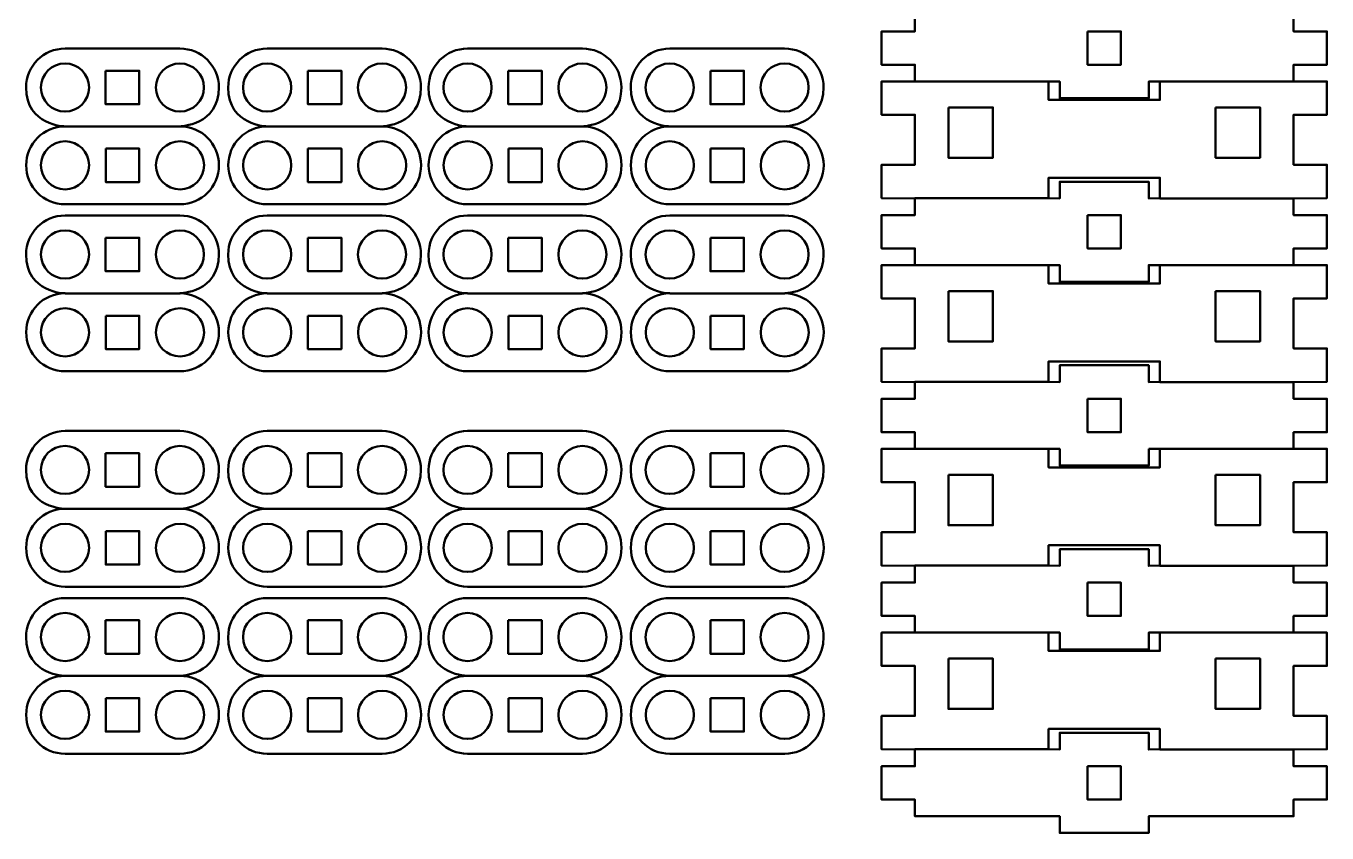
# Model space of a CAD drawing. Header units: inches. Extents: x -370 to 849, y -422 to 797.
# Drawn here: x -66 to 50.8, y -405.8 to -333.3 of the extents above; entities that cross this region are included whole.
import ezdxf

# ---------------------------------------------------------------- set-up
doc = ezdxf.new("R2010")
doc.units = ezdxf.units.IN
doc.header["$MEASUREMENT"] = 0
doc.layers.add('Layer 1', color=7, linetype='Continuous')

msp = doc.modelspace()

# ---------------------------------------------------------------- linework, layer by layer
at = {"layer": 'Layer 1', "color": 7, "lineweight": 50, "true_color": 0xffffff}
for points in [[(47.8, -332.3), (47.8, -333.8), (50.8, -333.8), (50.8, -336.8), (47.8, -336.8), (47.8, -338.29), (50.8, -338.29), (50.8, -341.29), (47.8, -341.29), (47.8, -345.78), (50.8, -345.78), (50.8, -348.78), (47.8, -348.8), (47.8, -350.3), (50.8, -350.3), (50.8, -353.3), (47.8, -353.3), (47.8, -354.79), (50.8, -354.79), (50.8, -357.79), (47.8, -357.79), (47.8, -362.28), (50.8, -362.28), (50.8, -365.28), (47.8, -365.31), (47.8, -366.8), (50.8, -366.8), (50.8, -369.81), (47.8, -369.81), (47.8, -371.3), (50.8, -371.3), (50.8, -374.3), (47.8, -374.3), (47.8, -378.8), (50.8, -378.8), (50.8, -381.8), (47.8, -381.82), (47.8, -383.32), (50.8, -383.32), (50.8, -386.32), (47.8, -386.32), (47.8, -387.81), (50.8, -387.81), (50.8, -390.81), (47.8, -390.81), (47.8, -395.3), (50.8, -395.3), (50.8, -398.3), (47.8, -398.32), (47.8, -399.82), (50.8, -399.82), (50.8, -402.82), (47.8, -402.82), (47.8, -404.32), (34.8, -404.32), (34.8, -405.82), (26.8, -405.82), (26.8, -404.32), (13.8, -404.32), (13.8, -402.82), (10.8, -402.82), (10.8, -399.82), (13.8, -399.82), (13.8, -398.32), (10.8, -398.3), (10.8, -395.3), (13.8, -395.3), (13.8, -390.81), (10.8, -390.81), (10.8, -387.81), (13.8, -387.81), (13.8, -386.32), (10.8, -386.32), (10.8, -383.32), (13.8, -383.32), (13.8, -381.82), (10.8, -381.8), (10.8, -378.8), (13.8, -378.8), (13.8, -374.3), (10.8, -374.3), (10.8, -371.3), (13.8, -371.3), (13.8, -369.81), (10.8, -369.81), (10.8, -366.8), (13.8, -366.8), (13.8, -365.31), (10.8, -365.28), (10.8, -362.28), (13.8, -362.28), (13.8, -357.79), (10.8, -357.79), (10.8, -354.79), (13.8, -354.79), (13.8, -353.3), (10.8, -353.3), (10.8, -350.3), (13.8, -350.3), (13.8, -348.8), (10.8, -348.78), (10.8, -345.78), (13.8, -345.78), (13.8, -341.29), (10.8, -341.29), (10.8, -338.29), (13.8, -338.29), (13.8, -336.8), (10.8, -336.8), (10.8, -333.8), (13.8, -333.8), (13.8, -332.3)], [(29.3, -333.8), (32.3, -333.8), (32.3, -336.8), (29.3, -336.8), (29.3, -333.8)], [(-58.89, -337.34), (-55.88, -337.34), (-55.88, -340.34), (-58.89, -340.34), (-58.89, -337.34)], [(-40.73, -337.34), (-37.72, -337.34), (-37.72, -340.34), (-40.73, -340.34), (-40.73, -337.34)], [(-22.73, -337.34), (-19.72, -337.34), (-19.72, -340.34), (-22.73, -340.34), (-22.73, -337.34)], [(-4.57, -337.34), (-1.57, -337.34), (-1.57, -340.34), (-4.57, -340.34), (-4.57, -337.34)], [(25.8, -338.29), (13.8, -338.29)], [(35.8, -338.29), (35.8, -339.95), (25.8, -339.95), (25.8, -338.29), (26.8, -338.3), (26.8, -339.8), (34.8, -339.8), (34.8, -338.3), (35.8, -338.29)], [(47.8, -338.29), (35.8, -338.29)], [(16.8, -340.63), (20.8, -340.63), (20.8, -345.15), (16.8, -345.15), (16.8, -340.63)], [(40.8, -340.63), (44.8, -340.63), (44.8, -345.15), (40.8, -345.15), (40.8, -340.63)], [(-62.54, -342.33), (-52.21, -342.33)], [(-44.38, -342.33), (-34.06, -342.33)], [(-26.38, -342.33), (-16.06, -342.33)], [(-8.22, -342.33), (2.1, -342.33)], [(-58.88, -344.33), (-55.87, -344.33), (-55.87, -347.33), (-58.88, -347.33), (-58.88, -344.33)], [(-40.72, -344.33), (-37.72, -344.33), (-37.72, -347.33), (-40.72, -347.33), (-40.72, -344.33)], [(-22.72, -344.33), (-19.72, -344.33), (-19.72, -347.33), (-22.72, -347.33), (-22.72, -344.33)], [(-4.56, -344.33), (-1.56, -344.33), (-1.56, -347.33), (-4.56, -347.33), (-4.56, -344.33)], [(25.8, -348.78), (25.8, -346.95), (35.8, -346.95), (35.8, -348.78), (34.8, -348.8), (34.8, -347.3), (26.8, -347.3), (26.8, -348.8), (25.8, -348.78)], [(25.8, -348.78), (13.8, -348.78)], [(47.8, -348.8), (35.8, -348.8)], [(29.3, -350.3), (32.3, -350.3), (32.3, -353.3), (29.3, -353.3), (29.3, -350.3)], [(-58.89, -352.34), (-55.88, -352.34), (-55.88, -355.35), (-58.89, -355.35), (-58.89, -352.34)], [(-40.73, -352.34), (-37.72, -352.34), (-37.72, -355.35), (-40.73, -355.35), (-40.73, -352.34)], [(-22.73, -352.34), (-19.72, -352.34), (-19.72, -355.35), (-22.73, -355.35), (-22.73, -352.34)], [(-4.57, -352.34), (-1.57, -352.34), (-1.57, -355.35), (-4.57, -355.35), (-4.57, -352.34)], [(25.8, -354.79), (13.8, -354.79)], [(35.8, -354.79), (35.8, -356.45), (25.8, -356.45), (25.8, -354.79), (26.8, -354.8), (26.8, -356.3), (34.8, -356.3), (34.8, -354.8), (35.8, -354.79)], [(35.8, -354.79), (47.8, -354.79)], [(-62.54, -357.34), (-52.21, -357.34)], [(-44.38, -357.34), (-34.06, -357.34)], [(-26.38, -357.34), (-16.06, -357.34)], [(-8.22, -357.34), (2.1, -357.34)], [(16.8, -357.13), (20.8, -357.13), (20.8, -361.65), (16.8, -361.65), (16.8, -357.13)], [(40.8, -357.13), (44.8, -357.13), (44.8, -361.65), (40.8, -361.65), (40.8, -357.13)], [(-58.88, -359.34), (-55.87, -359.34), (-55.87, -362.34), (-58.88, -362.34), (-58.88, -359.34)], [(-40.72, -359.34), (-37.72, -359.34), (-37.72, -362.34), (-40.72, -362.34), (-40.72, -359.34)], [(-22.72, -359.34), (-19.72, -359.34), (-19.72, -362.34), (-22.72, -362.34), (-22.72, -359.34)], [(-4.56, -359.34), (-1.56, -359.34), (-1.56, -362.34), (-4.56, -362.34), (-4.56, -359.34)], [(25.8, -365.28), (25.8, -363.45), (35.8, -363.45), (35.8, -365.28), (34.8, -365.31), (34.8, -363.8), (26.8, -363.8), (26.8, -365.31), (25.8, -365.28)], [(25.8, -365.28), (13.8, -365.28)], [(47.8, -365.31), (35.8, -365.31)], [(29.3, -366.8), (32.3, -366.8), (32.3, -369.81), (29.3, -369.81), (29.3, -366.8)], [(13.8, -371.3), (25.8, -371.3)], [(34.8, -371.31), (34.8, -372.81), (26.8, -372.81), (26.8, -371.31), (25.8, -371.3), (25.8, -372.97), (35.8, -372.97), (35.8, -371.3), (34.8, -371.31)], [(47.8, -371.3), (35.8, -371.3)], [(-58.89, -371.7), (-55.88, -371.7), (-55.88, -374.71), (-58.89, -374.71), (-58.89, -371.7)], [(-40.73, -371.7), (-37.72, -371.7), (-37.72, -374.71), (-40.73, -374.71), (-40.73, -371.7)], [(-22.73, -371.7), (-19.72, -371.7), (-19.72, -374.71), (-22.73, -374.71), (-22.73, -371.7)], [(-4.57, -371.7), (-1.57, -371.7), (-1.57, -374.71), (-4.57, -374.71), (-4.57, -371.7)], [(16.8, -373.64), (20.8, -373.64), (20.8, -378.17), (16.8, -378.17), (16.8, -373.64)], [(40.8, -373.64), (44.8, -373.64), (44.8, -378.17), (40.8, -378.17), (40.8, -373.64)], [(-62.54, -376.7), (-52.21, -376.7)], [(-44.38, -376.7), (-34.06, -376.7)], [(-26.38, -376.7), (-16.06, -376.7)], [(-8.22, -376.7), (2.1, -376.7)], [(-58.88, -378.7), (-55.87, -378.7), (-55.87, -381.7), (-58.88, -381.7), (-58.88, -378.7)], [(-40.72, -378.7), (-37.72, -378.7), (-37.72, -381.7), (-40.72, -381.7), (-40.72, -378.7)], [(-22.72, -378.7), (-19.72, -378.7), (-19.72, -381.7), (-22.72, -381.7), (-22.72, -378.7)], [(-4.56, -378.7), (-1.56, -378.7), (-1.56, -381.7), (-4.56, -381.7), (-4.56, -378.7)], [(25.8, -381.8), (25.8, -379.96), (35.8, -379.96), (35.8, -381.8), (34.8, -381.82), (34.8, -380.32), (26.8, -380.32), (26.8, -381.82), (25.8, -381.8)], [(25.8, -381.8), (13.8, -381.8)], [(47.8, -381.82), (35.8, -381.82)], [(29.3, -383.32), (32.3, -383.32), (32.3, -386.32), (29.3, -386.32), (29.3, -383.32)], [(-58.89, -386.71), (-55.88, -386.71), (-55.88, -389.72), (-58.89, -389.72), (-58.89, -386.71)], [(-40.73, -386.71), (-37.72, -386.71), (-37.72, -389.72), (-40.73, -389.72), (-40.73, -386.71)], [(-22.73, -386.71), (-19.72, -386.71), (-19.72, -389.72), (-22.73, -389.72), (-22.73, -386.71)], [(-4.57, -386.71), (-1.57, -386.71), (-1.57, -389.72), (-4.57, -389.72), (-4.57, -386.71)], [(25.8, -387.81), (13.8, -387.81)], [(35.8, -387.81), (35.8, -389.46), (25.8, -389.46), (25.8, -387.81), (26.8, -387.82), (26.8, -389.32), (34.8, -389.32), (34.8, -387.82), (35.8, -387.81)], [(35.8, -387.81), (47.8, -387.81)], [(16.8, -390.15), (20.8, -390.15), (20.8, -394.67), (16.8, -394.67), (16.8, -390.15)], [(40.8, -390.15), (44.8, -390.15), (44.8, -394.67), (40.8, -394.67), (40.8, -390.15)], [(-62.54, -391.7), (-52.21, -391.7)], [(-44.38, -391.7), (-34.06, -391.7)], [(-26.38, -391.7), (-16.06, -391.7)], [(-8.22, -391.7), (2.1, -391.7)], [(-58.88, -393.7), (-55.87, -393.7), (-55.87, -396.71), (-58.88, -396.71), (-58.88, -393.7)], [(-40.72, -393.7), (-37.72, -393.7), (-37.72, -396.71), (-40.72, -396.71), (-40.72, -393.7)], [(-22.72, -393.7), (-19.72, -393.7), (-19.72, -396.71), (-22.72, -396.71), (-22.72, -393.7)], [(-4.56, -393.7), (-1.56, -393.7), (-1.56, -396.71), (-4.56, -396.71), (-4.56, -393.7)], [(25.8, -398.3), (25.8, -396.47), (35.8, -396.47), (35.8, -398.3), (34.8, -398.32), (34.8, -396.82), (26.8, -396.82), (26.8, -398.32), (25.8, -398.3)], [(25.8, -398.3), (13.8, -398.3)], [(47.8, -398.32), (35.8, -398.32)], [(29.3, -399.82), (32.3, -399.82), (32.3, -402.82), (29.3, -402.82), (29.3, -399.82)]]:
    msp.add_lwpolyline(points, dxfattribs=at)
for points, knots in [([(-66.04, -338.84), (-66.04, -336.9), (-64.48, -335.34), (-62.54, -335.34), (-62.54, -335.34), (-52.22, -335.34), (-52.22, -335.34), (-50.29, -335.34), (-48.72, -336.9), (-48.72, -338.84), (-48.72, -342.25), (-52.22, -342.33), (-52.22, -342.33), (-50.28, -342.33), (-48.72, -343.89), (-48.72, -345.83), (-48.72, -347.76), (-50.28, -349.33), (-52.22, -349.33), (-52.22, -349.33), (-62.54, -349.33), (-62.54, -349.33), (-64.47, -349.33), (-66.03, -347.76), (-66.03, -345.83), (-66.03, -343.9), (-64.47, -342.33), (-62.54, -342.33), (-62.54, -342.33), (-66.04, -342.28), (-66.04, -338.84)], [0, 0, 0, 0, 1, 1, 1, 2, 2, 2, 3, 3, 3, 4, 4, 4, 5, 5, 5, 6, 6, 6, 7, 7, 7, 8, 8, 8, 9, 9, 9, 10, 10, 10, 10]), ([(-47.89, -338.84), (-47.89, -336.9), (-46.32, -335.34), (-44.39, -335.34), (-44.39, -335.34), (-34.07, -335.34), (-34.07, -335.34), (-32.13, -335.34), (-30.57, -336.9), (-30.57, -338.84), (-30.57, -342.25), (-34.06, -342.33), (-34.06, -342.33), (-32.12, -342.33), (-30.56, -343.89), (-30.56, -345.83), (-30.56, -347.76), (-32.12, -349.33), (-34.06, -349.33), (-34.06, -349.33), (-44.38, -349.33), (-44.38, -349.33), (-46.31, -349.33), (-47.88, -347.76), (-47.88, -345.83), (-47.88, -343.9), (-46.31, -342.33), (-44.38, -342.33), (-44.38, -342.33), (-47.89, -342.28), (-47.89, -338.84)], [0, 0, 0, 0, 1, 1, 1, 2, 2, 2, 3, 3, 3, 4, 4, 4, 5, 5, 5, 6, 6, 6, 7, 7, 7, 8, 8, 8, 9, 9, 9, 10, 10, 10, 10]), ([(-29.89, -338.84), (-29.89, -336.9), (-28.32, -335.34), (-26.39, -335.34), (-26.39, -335.34), (-16.07, -335.34), (-16.07, -335.34), (-14.13, -335.34), (-12.57, -336.9), (-12.57, -338.84), (-12.57, -342.25), (-16.06, -342.33), (-16.06, -342.33), (-14.13, -342.33), (-12.56, -343.89), (-12.56, -345.83), (-12.56, -347.76), (-14.13, -349.33), (-16.06, -349.33), (-16.06, -349.33), (-26.38, -349.33), (-26.38, -349.33), (-28.31, -349.33), (-29.88, -347.76), (-29.88, -345.83), (-29.88, -343.9), (-28.31, -342.33), (-26.38, -342.33), (-26.38, -342.33), (-29.89, -342.28), (-29.89, -338.84)], [0, 0, 0, 0, 1, 1, 1, 2, 2, 2, 3, 3, 3, 4, 4, 4, 5, 5, 5, 6, 6, 6, 7, 7, 7, 8, 8, 8, 9, 9, 9, 10, 10, 10, 10]), ([(-11.73, -338.84), (-11.73, -336.9), (-10.16, -335.34), (-8.23, -335.34), (-8.23, -335.34), (2.09, -335.34), (2.09, -335.34), (4.02, -335.34), (5.59, -336.9), (5.59, -338.84), (5.59, -342.25), (2.1, -342.33), (2.1, -342.33), (4.03, -342.33), (5.6, -343.89), (5.6, -345.83), (5.6, -347.76), (4.03, -349.33), (2.1, -349.33), (2.1, -349.33), (-8.22, -349.33), (-8.22, -349.33), (-10.16, -349.33), (-11.72, -347.76), (-11.72, -345.83), (-11.72, -343.9), (-10.16, -342.33), (-8.22, -342.33), (-8.22, -342.33), (-11.73, -342.28), (-11.73, -338.84)], [0, 0, 0, 0, 1, 1, 1, 2, 2, 2, 3, 3, 3, 4, 4, 4, 5, 5, 5, 6, 6, 6, 7, 7, 7, 8, 8, 8, 9, 9, 9, 10, 10, 10, 10]), ([(-62.54, -336.68), (-61.35, -336.68), (-60.38, -337.64), (-60.38, -338.84), (-60.38, -340.03), (-61.35, -341), (-62.54, -341), (-63.74, -341), (-64.7, -340.03), (-64.7, -338.84), (-64.7, -337.64), (-63.74, -336.68), (-62.54, -336.68)], [0, 0, 0, 0, 1, 1, 1, 2, 2, 2, 3, 3, 3, 4, 4, 4, 4]), ([(-52.22, -336.68), (-51.03, -336.68), (-50.06, -337.64), (-50.06, -338.84), (-50.06, -340.03), (-51.03, -341), (-52.22, -341), (-53.42, -341), (-54.38, -340.03), (-54.38, -338.84), (-54.38, -337.64), (-53.42, -336.68), (-52.22, -336.68)], [0, 0, 0, 0, 1, 1, 1, 2, 2, 2, 3, 3, 3, 4, 4, 4, 4]), ([(-44.39, -336.68), (-43.19, -336.68), (-42.23, -337.64), (-42.23, -338.84), (-42.23, -340.03), (-43.19, -341), (-44.39, -341), (-45.58, -341), (-46.55, -340.03), (-46.55, -338.84), (-46.55, -337.64), (-45.58, -336.68), (-44.39, -336.68)], [0, 0, 0, 0, 1, 1, 1, 2, 2, 2, 3, 3, 3, 4, 4, 4, 4]), ([(-34.07, -336.68), (-32.87, -336.68), (-31.91, -337.64), (-31.91, -338.84), (-31.91, -340.03), (-32.87, -341), (-34.07, -341), (-35.26, -341), (-36.23, -340.03), (-36.23, -338.84), (-36.23, -337.64), (-35.26, -336.68), (-34.07, -336.68)], [0, 0, 0, 0, 1, 1, 1, 2, 2, 2, 3, 3, 3, 4, 4, 4, 4]), ([(-26.39, -336.68), (-25.19, -336.68), (-24.23, -337.64), (-24.23, -338.84), (-24.23, -340.03), (-25.19, -341), (-26.39, -341), (-27.58, -341), (-28.55, -340.03), (-28.55, -338.84), (-28.55, -337.64), (-27.58, -336.68), (-26.39, -336.68)], [0, 0, 0, 0, 1, 1, 1, 2, 2, 2, 3, 3, 3, 4, 4, 4, 4]), ([(-16.07, -336.68), (-14.87, -336.68), (-13.91, -337.64), (-13.91, -338.84), (-13.91, -340.03), (-14.87, -341), (-16.07, -341), (-17.26, -341), (-18.23, -340.03), (-18.23, -338.84), (-18.23, -337.64), (-17.26, -336.68), (-16.07, -336.68)], [0, 0, 0, 0, 1, 1, 1, 2, 2, 2, 3, 3, 3, 4, 4, 4, 4]), ([(-8.23, -336.68), (-7.04, -336.68), (-6.07, -337.64), (-6.07, -338.84), (-6.07, -340.03), (-7.04, -341), (-8.23, -341), (-9.42, -341), (-10.39, -340.03), (-10.39, -338.84), (-10.39, -337.64), (-9.42, -336.68), (-8.23, -336.68)], [0, 0, 0, 0, 1, 1, 1, 2, 2, 2, 3, 3, 3, 4, 4, 4, 4]), ([(2.09, -336.68), (3.28, -336.68), (4.25, -337.64), (4.25, -338.84), (4.25, -340.03), (3.28, -341), (2.09, -341), (0.9, -341), (-0.07, -340.03), (-0.07, -338.84), (-0.07, -337.64), (0.9, -336.68), (2.09, -336.68)], [0, 0, 0, 0, 1, 1, 1, 2, 2, 2, 3, 3, 3, 4, 4, 4, 4]), ([(-62.54, -343.67), (-61.34, -343.67), (-60.38, -344.64), (-60.38, -345.83), (-60.38, -347.02), (-61.34, -347.99), (-62.54, -347.99), (-63.73, -347.99), (-64.7, -347.02), (-64.7, -345.83), (-64.7, -344.64), (-63.73, -343.67), (-62.54, -343.67)], [0, 0, 0, 0, 1, 1, 1, 2, 2, 2, 3, 3, 3, 4, 4, 4, 4]), ([(-52.21, -343.67), (-51.02, -343.67), (-50.05, -344.64), (-50.05, -345.83), (-50.05, -347.02), (-51.02, -347.99), (-52.21, -347.99), (-53.41, -347.99), (-54.38, -347.02), (-54.38, -345.83), (-54.38, -344.64), (-53.41, -343.67), (-52.21, -343.67)], [0, 0, 0, 0, 1, 1, 1, 2, 2, 2, 3, 3, 3, 4, 4, 4, 4]), ([(-44.38, -343.67), (-43.19, -343.67), (-42.22, -344.64), (-42.22, -345.83), (-42.22, -347.02), (-43.19, -347.99), (-44.38, -347.99), (-45.57, -347.99), (-46.54, -347.02), (-46.54, -345.83), (-46.54, -344.64), (-45.57, -343.67), (-44.38, -343.67)], [0, 0, 0, 0, 1, 1, 1, 2, 2, 2, 3, 3, 3, 4, 4, 4, 4]), ([(-34.06, -343.67), (-32.87, -343.67), (-31.9, -344.64), (-31.9, -345.83), (-31.9, -347.02), (-32.87, -347.99), (-34.06, -347.99), (-35.25, -347.99), (-36.22, -347.02), (-36.22, -345.83), (-36.22, -344.64), (-35.25, -343.67), (-34.06, -343.67)], [0, 0, 0, 0, 1, 1, 1, 2, 2, 2, 3, 3, 3, 4, 4, 4, 4]), ([(-26.38, -343.67), (-25.19, -343.67), (-24.22, -344.64), (-24.22, -345.83), (-24.22, -347.02), (-25.19, -347.99), (-26.38, -347.99), (-27.57, -347.99), (-28.54, -347.02), (-28.54, -345.83), (-28.54, -344.64), (-27.57, -343.67), (-26.38, -343.67)], [0, 0, 0, 0, 1, 1, 1, 2, 2, 2, 3, 3, 3, 4, 4, 4, 4]), ([(-16.06, -343.67), (-14.86, -343.67), (-13.9, -344.64), (-13.9, -345.83), (-13.9, -347.02), (-14.86, -347.99), (-16.06, -347.99), (-17.25, -347.99), (-18.22, -347.02), (-18.22, -345.83), (-18.22, -344.64), (-17.25, -343.67), (-16.06, -343.67)], [0, 0, 0, 0, 1, 1, 1, 2, 2, 2, 3, 3, 3, 4, 4, 4, 4]), ([(-8.22, -343.67), (-7.03, -343.67), (-6.06, -344.64), (-6.06, -345.83), (-6.06, -347.02), (-7.03, -347.99), (-8.22, -347.99), (-9.41, -347.99), (-10.38, -347.02), (-10.38, -345.83), (-10.38, -344.64), (-9.41, -343.67), (-8.22, -343.67)], [0, 0, 0, 0, 1, 1, 1, 2, 2, 2, 3, 3, 3, 4, 4, 4, 4]), ([(2.1, -343.67), (3.29, -343.67), (4.26, -344.64), (4.26, -345.83), (4.26, -347.02), (3.29, -347.99), (2.1, -347.99), (0.91, -347.99), (-0.06, -347.02), (-0.06, -345.83), (-0.06, -344.64), (0.91, -343.67), (2.1, -343.67)], [0, 0, 0, 0, 1, 1, 1, 2, 2, 2, 3, 3, 3, 4, 4, 4, 4]), ([(-66.04, -353.84), (-66.04, -351.91), (-64.48, -350.34), (-62.54, -350.34), (-62.54, -350.34), (-52.22, -350.34), (-52.22, -350.34), (-50.29, -350.34), (-48.72, -351.91), (-48.72, -353.84), (-48.72, -357.26), (-52.22, -357.33), (-52.22, -357.33), (-50.28, -357.33), (-48.72, -358.9), (-48.72, -360.83), (-48.72, -362.77), (-50.28, -364.33), (-52.22, -364.33), (-52.22, -364.33), (-62.54, -364.33), (-62.54, -364.33), (-64.47, -364.33), (-66.03, -362.77), (-66.03, -360.83), (-66.03, -358.9), (-64.47, -357.33), (-62.54, -357.33), (-62.54, -357.34), (-66.04, -357.29), (-66.04, -353.84)], [0, 0, 0, 0, 1, 1, 1, 2, 2, 2, 3, 3, 3, 4, 4, 4, 5, 5, 5, 6, 6, 6, 7, 7, 7, 8, 8, 8, 9, 9, 9, 10, 10, 10, 10]), ([(-47.89, -353.84), (-47.89, -351.91), (-46.32, -350.34), (-44.39, -350.34), (-44.39, -350.34), (-34.07, -350.34), (-34.07, -350.34), (-32.13, -350.34), (-30.57, -351.91), (-30.57, -353.84), (-30.57, -357.26), (-34.06, -357.33), (-34.06, -357.33), (-32.12, -357.33), (-30.56, -358.9), (-30.56, -360.83), (-30.56, -362.77), (-32.12, -364.33), (-34.06, -364.33), (-34.06, -364.33), (-44.38, -364.33), (-44.38, -364.33), (-46.31, -364.33), (-47.88, -362.77), (-47.88, -360.83), (-47.88, -358.9), (-46.31, -357.33), (-44.38, -357.33), (-44.38, -357.34), (-47.89, -357.29), (-47.89, -353.84)], [0, 0, 0, 0, 1, 1, 1, 2, 2, 2, 3, 3, 3, 4, 4, 4, 5, 5, 5, 6, 6, 6, 7, 7, 7, 8, 8, 8, 9, 9, 9, 10, 10, 10, 10]), ([(-29.89, -353.84), (-29.89, -351.91), (-28.32, -350.34), (-26.39, -350.34), (-26.39, -350.34), (-16.07, -350.34), (-16.07, -350.34), (-14.13, -350.34), (-12.57, -351.91), (-12.57, -353.84), (-12.57, -357.26), (-16.06, -357.33), (-16.06, -357.33), (-14.13, -357.33), (-12.56, -358.9), (-12.56, -360.83), (-12.56, -362.77), (-14.13, -364.33), (-16.06, -364.33), (-16.06, -364.33), (-26.38, -364.33), (-26.38, -364.33), (-28.31, -364.33), (-29.88, -362.77), (-29.88, -360.83), (-29.88, -358.9), (-28.31, -357.33), (-26.38, -357.33), (-26.38, -357.34), (-29.89, -357.29), (-29.89, -353.84)], [0, 0, 0, 0, 1, 1, 1, 2, 2, 2, 3, 3, 3, 4, 4, 4, 5, 5, 5, 6, 6, 6, 7, 7, 7, 8, 8, 8, 9, 9, 9, 10, 10, 10, 10]), ([(-11.73, -353.84), (-11.73, -351.91), (-10.16, -350.34), (-8.23, -350.34), (-8.23, -350.34), (2.09, -350.34), (2.09, -350.34), (4.02, -350.34), (5.59, -351.91), (5.59, -353.84), (5.59, -357.26), (2.1, -357.33), (2.1, -357.33), (4.03, -357.33), (5.6, -358.9), (5.6, -360.83), (5.6, -362.77), (4.03, -364.33), (2.1, -364.33), (2.1, -364.33), (-8.22, -364.33), (-8.22, -364.33), (-10.16, -364.33), (-11.72, -362.77), (-11.72, -360.83), (-11.72, -358.9), (-10.16, -357.33), (-8.22, -357.33), (-8.22, -357.34), (-11.73, -357.29), (-11.73, -353.84)], [0, 0, 0, 0, 1, 1, 1, 2, 2, 2, 3, 3, 3, 4, 4, 4, 5, 5, 5, 6, 6, 6, 7, 7, 7, 8, 8, 8, 9, 9, 9, 10, 10, 10, 10]), ([(-62.54, -351.68), (-61.35, -351.68), (-60.38, -352.65), (-60.38, -353.84), (-60.38, -355.04), (-61.35, -356), (-62.54, -356), (-63.74, -356), (-64.7, -355.04), (-64.7, -353.84), (-64.7, -352.65), (-63.74, -351.68), (-62.54, -351.68)], [0, 0, 0, 0, 1, 1, 1, 2, 2, 2, 3, 3, 3, 4, 4, 4, 4]), ([(-52.22, -351.68), (-51.03, -351.68), (-50.06, -352.65), (-50.06, -353.84), (-50.06, -355.04), (-51.03, -356), (-52.22, -356), (-53.42, -356), (-54.38, -355.04), (-54.38, -353.84), (-54.38, -352.65), (-53.42, -351.68), (-52.22, -351.68)], [0, 0, 0, 0, 1, 1, 1, 2, 2, 2, 3, 3, 3, 4, 4, 4, 4]), ([(-44.39, -351.68), (-43.19, -351.68), (-42.23, -352.65), (-42.23, -353.84), (-42.23, -355.04), (-43.19, -356), (-44.39, -356), (-45.58, -356), (-46.55, -355.04), (-46.55, -353.84), (-46.55, -352.65), (-45.58, -351.68), (-44.39, -351.68)], [0, 0, 0, 0, 1, 1, 1, 2, 2, 2, 3, 3, 3, 4, 4, 4, 4]), ([(-34.07, -351.68), (-32.87, -351.68), (-31.91, -352.65), (-31.91, -353.84), (-31.91, -355.04), (-32.87, -356), (-34.07, -356), (-35.26, -356), (-36.23, -355.04), (-36.23, -353.84), (-36.23, -352.65), (-35.26, -351.68), (-34.07, -351.68)], [0, 0, 0, 0, 1, 1, 1, 2, 2, 2, 3, 3, 3, 4, 4, 4, 4]), ([(-26.39, -351.68), (-25.19, -351.68), (-24.23, -352.65), (-24.23, -353.84), (-24.23, -355.04), (-25.19, -356), (-26.39, -356), (-27.58, -356), (-28.55, -355.04), (-28.55, -353.84), (-28.55, -352.65), (-27.58, -351.68), (-26.39, -351.68)], [0, 0, 0, 0, 1, 1, 1, 2, 2, 2, 3, 3, 3, 4, 4, 4, 4]), ([(-16.07, -351.68), (-14.87, -351.68), (-13.91, -352.65), (-13.91, -353.84), (-13.91, -355.04), (-14.87, -356), (-16.07, -356), (-17.26, -356), (-18.23, -355.04), (-18.23, -353.84), (-18.23, -352.65), (-17.26, -351.68), (-16.07, -351.68)], [0, 0, 0, 0, 1, 1, 1, 2, 2, 2, 3, 3, 3, 4, 4, 4, 4]), ([(-8.23, -351.68), (-7.04, -351.68), (-6.07, -352.65), (-6.07, -353.84), (-6.07, -355.04), (-7.04, -356), (-8.23, -356), (-9.42, -356), (-10.39, -355.04), (-10.39, -353.84), (-10.39, -352.65), (-9.42, -351.68), (-8.23, -351.68)], [0, 0, 0, 0, 1, 1, 1, 2, 2, 2, 3, 3, 3, 4, 4, 4, 4]), ([(2.09, -351.68), (3.28, -351.68), (4.25, -352.65), (4.25, -353.84), (4.25, -355.04), (3.28, -356), (2.09, -356), (0.9, -356), (-0.07, -355.04), (-0.07, -353.84), (-0.07, -352.65), (0.9, -351.68), (2.09, -351.68)], [0, 0, 0, 0, 1, 1, 1, 2, 2, 2, 3, 3, 3, 4, 4, 4, 4]), ([(-62.54, -358.68), (-61.34, -358.68), (-60.38, -359.64), (-60.38, -360.84), (-60.38, -362.03), (-61.34, -363), (-62.54, -363), (-63.73, -363), (-64.7, -362.03), (-64.7, -360.84), (-64.7, -359.64), (-63.73, -358.68), (-62.54, -358.68)], [0, 0, 0, 0, 1, 1, 1, 2, 2, 2, 3, 3, 3, 4, 4, 4, 4]), ([(-52.21, -358.68), (-51.02, -358.68), (-50.05, -359.64), (-50.05, -360.84), (-50.05, -362.03), (-51.02, -363), (-52.21, -363), (-53.41, -363), (-54.38, -362.03), (-54.38, -360.84), (-54.38, -359.64), (-53.41, -358.68), (-52.21, -358.68)], [0, 0, 0, 0, 1, 1, 1, 2, 2, 2, 3, 3, 3, 4, 4, 4, 4]), ([(-44.38, -358.68), (-43.19, -358.68), (-42.22, -359.64), (-42.22, -360.84), (-42.22, -362.03), (-43.19, -363), (-44.38, -363), (-45.57, -363), (-46.54, -362.03), (-46.54, -360.84), (-46.54, -359.64), (-45.57, -358.68), (-44.38, -358.68)], [0, 0, 0, 0, 1, 1, 1, 2, 2, 2, 3, 3, 3, 4, 4, 4, 4]), ([(-34.06, -358.68), (-32.87, -358.68), (-31.9, -359.64), (-31.9, -360.84), (-31.9, -362.03), (-32.87, -363), (-34.06, -363), (-35.25, -363), (-36.22, -362.03), (-36.22, -360.84), (-36.22, -359.64), (-35.25, -358.68), (-34.06, -358.68)], [0, 0, 0, 0, 1, 1, 1, 2, 2, 2, 3, 3, 3, 4, 4, 4, 4]), ([(-26.38, -358.68), (-25.19, -358.68), (-24.22, -359.64), (-24.22, -360.84), (-24.22, -362.03), (-25.19, -363), (-26.38, -363), (-27.57, -363), (-28.54, -362.03), (-28.54, -360.84), (-28.54, -359.64), (-27.57, -358.68), (-26.38, -358.68)], [0, 0, 0, 0, 1, 1, 1, 2, 2, 2, 3, 3, 3, 4, 4, 4, 4]), ([(-16.06, -358.68), (-14.86, -358.68), (-13.9, -359.64), (-13.9, -360.84), (-13.9, -362.03), (-14.86, -363), (-16.06, -363), (-17.25, -363), (-18.22, -362.03), (-18.22, -360.84), (-18.22, -359.64), (-17.25, -358.68), (-16.06, -358.68)], [0, 0, 0, 0, 1, 1, 1, 2, 2, 2, 3, 3, 3, 4, 4, 4, 4]), ([(-8.22, -358.68), (-7.03, -358.68), (-6.06, -359.64), (-6.06, -360.84), (-6.06, -362.03), (-7.03, -363), (-8.22, -363), (-9.41, -363), (-10.38, -362.03), (-10.38, -360.84), (-10.38, -359.64), (-9.41, -358.68), (-8.22, -358.68)], [0, 0, 0, 0, 1, 1, 1, 2, 2, 2, 3, 3, 3, 4, 4, 4, 4]), ([(2.1, -358.68), (3.29, -358.68), (4.26, -359.64), (4.26, -360.84), (4.26, -362.03), (3.29, -363), (2.1, -363), (0.91, -363), (-0.06, -362.03), (-0.06, -360.84), (-0.06, -359.64), (0.91, -358.68), (2.1, -358.68)], [0, 0, 0, 0, 1, 1, 1, 2, 2, 2, 3, 3, 3, 4, 4, 4, 4]), ([(-66.04, -373.2), (-66.04, -371.27), (-64.48, -369.7), (-62.54, -369.7), (-62.54, -369.7), (-52.22, -369.7), (-52.22, -369.7), (-50.29, -369.7), (-48.72, -371.27), (-48.72, -373.2), (-48.72, -376.62), (-52.22, -376.69), (-52.22, -376.69), (-50.28, -376.69), (-48.72, -378.26), (-48.72, -380.19), (-48.72, -382.13), (-50.28, -383.69), (-52.22, -383.69), (-52.22, -383.69), (-62.54, -383.69), (-62.54, -383.69), (-64.47, -383.69), (-66.03, -382.13), (-66.03, -380.19), (-66.03, -378.26), (-64.47, -376.69), (-62.54, -376.69), (-62.54, -376.7), (-66.04, -376.65), (-66.04, -373.2)], [0, 0, 0, 0, 1, 1, 1, 2, 2, 2, 3, 3, 3, 4, 4, 4, 5, 5, 5, 6, 6, 6, 7, 7, 7, 8, 8, 8, 9, 9, 9, 10, 10, 10, 10]), ([(-47.89, -373.2), (-47.89, -371.27), (-46.32, -369.7), (-44.39, -369.7), (-44.39, -369.7), (-34.07, -369.7), (-34.07, -369.7), (-32.13, -369.7), (-30.57, -371.27), (-30.57, -373.2), (-30.57, -376.62), (-34.06, -376.69), (-34.06, -376.69), (-32.12, -376.69), (-30.56, -378.26), (-30.56, -380.19), (-30.56, -382.13), (-32.12, -383.69), (-34.06, -383.69), (-34.06, -383.69), (-44.38, -383.69), (-44.38, -383.69), (-46.31, -383.69), (-47.88, -382.13), (-47.88, -380.19), (-47.88, -378.26), (-46.31, -376.69), (-44.38, -376.69), (-44.38, -376.7), (-47.89, -376.65), (-47.89, -373.2)], [0, 0, 0, 0, 1, 1, 1, 2, 2, 2, 3, 3, 3, 4, 4, 4, 5, 5, 5, 6, 6, 6, 7, 7, 7, 8, 8, 8, 9, 9, 9, 10, 10, 10, 10]), ([(-29.89, -373.2), (-29.89, -371.27), (-28.32, -369.7), (-26.39, -369.7), (-26.39, -369.7), (-16.07, -369.7), (-16.07, -369.7), (-14.13, -369.7), (-12.57, -371.27), (-12.57, -373.2), (-12.57, -376.62), (-16.06, -376.69), (-16.06, -376.69), (-14.13, -376.69), (-12.56, -378.26), (-12.56, -380.19), (-12.56, -382.13), (-14.13, -383.69), (-16.06, -383.69), (-16.06, -383.69), (-26.38, -383.69), (-26.38, -383.69), (-28.31, -383.69), (-29.88, -382.13), (-29.88, -380.19), (-29.88, -378.26), (-28.31, -376.69), (-26.38, -376.69), (-26.38, -376.7), (-29.89, -376.65), (-29.89, -373.2)], [0, 0, 0, 0, 1, 1, 1, 2, 2, 2, 3, 3, 3, 4, 4, 4, 5, 5, 5, 6, 6, 6, 7, 7, 7, 8, 8, 8, 9, 9, 9, 10, 10, 10, 10]), ([(-11.73, -373.2), (-11.73, -371.27), (-10.16, -369.7), (-8.23, -369.7), (-8.23, -369.7), (2.09, -369.7), (2.09, -369.7), (4.02, -369.7), (5.59, -371.27), (5.59, -373.2), (5.59, -376.62), (2.1, -376.69), (2.1, -376.69), (4.03, -376.69), (5.6, -378.26), (5.6, -380.19), (5.6, -382.13), (4.03, -383.69), (2.1, -383.69), (2.1, -383.69), (-8.22, -383.69), (-8.22, -383.69), (-10.16, -383.69), (-11.72, -382.13), (-11.72, -380.19), (-11.72, -378.26), (-10.16, -376.69), (-8.22, -376.69), (-8.22, -376.7), (-11.73, -376.65), (-11.73, -373.2)], [0, 0, 0, 0, 1, 1, 1, 2, 2, 2, 3, 3, 3, 4, 4, 4, 5, 5, 5, 6, 6, 6, 7, 7, 7, 8, 8, 8, 9, 9, 9, 10, 10, 10, 10]), ([(-62.54, -371.04), (-61.35, -371.04), (-60.38, -372.01), (-60.38, -373.2), (-60.38, -374.4), (-61.35, -375.36), (-62.54, -375.36), (-63.74, -375.36), (-64.7, -374.4), (-64.7, -373.2), (-64.7, -372.01), (-63.74, -371.04), (-62.54, -371.04)], [0, 0, 0, 0, 1, 1, 1, 2, 2, 2, 3, 3, 3, 4, 4, 4, 4]), ([(-52.22, -371.04), (-51.03, -371.04), (-50.06, -372.01), (-50.06, -373.2), (-50.06, -374.4), (-51.03, -375.36), (-52.22, -375.36), (-53.42, -375.36), (-54.38, -374.4), (-54.38, -373.2), (-54.38, -372.01), (-53.42, -371.04), (-52.22, -371.04)], [0, 0, 0, 0, 1, 1, 1, 2, 2, 2, 3, 3, 3, 4, 4, 4, 4]), ([(-44.39, -371.04), (-43.19, -371.04), (-42.23, -372.01), (-42.23, -373.2), (-42.23, -374.4), (-43.19, -375.36), (-44.39, -375.36), (-45.58, -375.36), (-46.55, -374.4), (-46.55, -373.2), (-46.55, -372.01), (-45.58, -371.04), (-44.39, -371.04)], [0, 0, 0, 0, 1, 1, 1, 2, 2, 2, 3, 3, 3, 4, 4, 4, 4]), ([(-34.07, -371.04), (-32.87, -371.04), (-31.91, -372.01), (-31.91, -373.2), (-31.91, -374.4), (-32.87, -375.36), (-34.07, -375.36), (-35.26, -375.36), (-36.23, -374.4), (-36.23, -373.2), (-36.23, -372.01), (-35.26, -371.04), (-34.07, -371.04)], [0, 0, 0, 0, 1, 1, 1, 2, 2, 2, 3, 3, 3, 4, 4, 4, 4]), ([(-26.39, -371.04), (-25.19, -371.04), (-24.23, -372.01), (-24.23, -373.2), (-24.23, -374.4), (-25.19, -375.36), (-26.39, -375.36), (-27.58, -375.36), (-28.55, -374.4), (-28.55, -373.2), (-28.55, -372.01), (-27.58, -371.04), (-26.39, -371.04)], [0, 0, 0, 0, 1, 1, 1, 2, 2, 2, 3, 3, 3, 4, 4, 4, 4]), ([(-16.07, -371.04), (-14.87, -371.04), (-13.91, -372.01), (-13.91, -373.2), (-13.91, -374.4), (-14.87, -375.36), (-16.07, -375.36), (-17.26, -375.36), (-18.23, -374.4), (-18.23, -373.2), (-18.23, -372.01), (-17.26, -371.04), (-16.07, -371.04)], [0, 0, 0, 0, 1, 1, 1, 2, 2, 2, 3, 3, 3, 4, 4, 4, 4]), ([(-8.23, -371.04), (-7.04, -371.04), (-6.07, -372.01), (-6.07, -373.2), (-6.07, -374.4), (-7.04, -375.36), (-8.23, -375.36), (-9.42, -375.36), (-10.39, -374.4), (-10.39, -373.2), (-10.39, -372.01), (-9.42, -371.04), (-8.23, -371.04)], [0, 0, 0, 0, 1, 1, 1, 2, 2, 2, 3, 3, 3, 4, 4, 4, 4]), ([(2.09, -371.04), (3.28, -371.04), (4.25, -372.01), (4.25, -373.2), (4.25, -374.4), (3.28, -375.36), (2.09, -375.36), (0.9, -375.36), (-0.07, -374.4), (-0.07, -373.2), (-0.07, -372.01), (0.9, -371.04), (2.09, -371.04)], [0, 0, 0, 0, 1, 1, 1, 2, 2, 2, 3, 3, 3, 4, 4, 4, 4]), ([(-62.54, -378.04), (-61.34, -378.04), (-60.38, -379), (-60.38, -380.2), (-60.38, -381.39), (-61.34, -382.36), (-62.54, -382.36), (-63.73, -382.36), (-64.7, -381.39), (-64.7, -380.2), (-64.7, -379), (-63.73, -378.04), (-62.54, -378.04)], [0, 0, 0, 0, 1, 1, 1, 2, 2, 2, 3, 3, 3, 4, 4, 4, 4]), ([(-52.21, -378.04), (-51.02, -378.04), (-50.05, -379), (-50.05, -380.2), (-50.05, -381.39), (-51.02, -382.36), (-52.21, -382.36), (-53.41, -382.36), (-54.38, -381.39), (-54.38, -380.2), (-54.38, -379), (-53.41, -378.04), (-52.21, -378.04)], [0, 0, 0, 0, 1, 1, 1, 2, 2, 2, 3, 3, 3, 4, 4, 4, 4]), ([(-44.38, -378.04), (-43.19, -378.04), (-42.22, -379), (-42.22, -380.2), (-42.22, -381.39), (-43.19, -382.36), (-44.38, -382.36), (-45.57, -382.36), (-46.54, -381.39), (-46.54, -380.2), (-46.54, -379), (-45.57, -378.04), (-44.38, -378.04)], [0, 0, 0, 0, 1, 1, 1, 2, 2, 2, 3, 3, 3, 4, 4, 4, 4]), ([(-34.06, -378.04), (-32.87, -378.04), (-31.9, -379), (-31.9, -380.2), (-31.9, -381.39), (-32.87, -382.36), (-34.06, -382.36), (-35.25, -382.36), (-36.22, -381.39), (-36.22, -380.2), (-36.22, -379), (-35.25, -378.04), (-34.06, -378.04)], [0, 0, 0, 0, 1, 1, 1, 2, 2, 2, 3, 3, 3, 4, 4, 4, 4]), ([(-26.38, -378.04), (-25.19, -378.04), (-24.22, -379), (-24.22, -380.2), (-24.22, -381.39), (-25.19, -382.36), (-26.38, -382.36), (-27.57, -382.36), (-28.54, -381.39), (-28.54, -380.2), (-28.54, -379), (-27.57, -378.04), (-26.38, -378.04)], [0, 0, 0, 0, 1, 1, 1, 2, 2, 2, 3, 3, 3, 4, 4, 4, 4]), ([(-16.06, -378.04), (-14.86, -378.04), (-13.9, -379), (-13.9, -380.2), (-13.9, -381.39), (-14.86, -382.36), (-16.06, -382.36), (-17.25, -382.36), (-18.22, -381.39), (-18.22, -380.2), (-18.22, -379), (-17.25, -378.04), (-16.06, -378.04)], [0, 0, 0, 0, 1, 1, 1, 2, 2, 2, 3, 3, 3, 4, 4, 4, 4]), ([(-8.22, -378.04), (-7.03, -378.04), (-6.06, -379), (-6.06, -380.2), (-6.06, -381.39), (-7.03, -382.36), (-8.22, -382.36), (-9.41, -382.36), (-10.38, -381.39), (-10.38, -380.2), (-10.38, -379), (-9.41, -378.04), (-8.22, -378.04)], [0, 0, 0, 0, 1, 1, 1, 2, 2, 2, 3, 3, 3, 4, 4, 4, 4]), ([(2.1, -378.04), (3.29, -378.04), (4.26, -379), (4.26, -380.2), (4.26, -381.39), (3.29, -382.36), (2.1, -382.36), (0.91, -382.36), (-0.06, -381.39), (-0.06, -380.2), (-0.06, -379), (0.91, -378.04), (2.1, -378.04)], [0, 0, 0, 0, 1, 1, 1, 2, 2, 2, 3, 3, 3, 4, 4, 4, 4]), ([(-66.04, -388.21), (-66.04, -386.28), (-64.48, -384.71), (-62.54, -384.71), (-62.54, -384.71), (-52.22, -384.71), (-52.22, -384.71), (-50.29, -384.71), (-48.72, -386.28), (-48.72, -388.21), (-48.72, -391.63), (-52.22, -391.7), (-52.22, -391.7), (-50.28, -391.7), (-48.72, -393.27), (-48.72, -395.2), (-48.72, -397.13), (-50.28, -398.7), (-52.22, -398.7), (-52.22, -398.7), (-62.54, -398.7), (-62.54, -398.7), (-64.47, -398.7), (-66.03, -397.13), (-66.03, -395.2), (-66.03, -393.27), (-64.47, -391.7), (-62.54, -391.7), (-62.54, -391.7), (-66.04, -391.66), (-66.04, -388.21)], [0, 0, 0, 0, 1, 1, 1, 2, 2, 2, 3, 3, 3, 4, 4, 4, 5, 5, 5, 6, 6, 6, 7, 7, 7, 8, 8, 8, 9, 9, 9, 10, 10, 10, 10]), ([(-47.89, -388.21), (-47.89, -386.28), (-46.32, -384.71), (-44.39, -384.71), (-44.39, -384.71), (-34.07, -384.71), (-34.07, -384.71), (-32.13, -384.71), (-30.57, -386.28), (-30.57, -388.21), (-30.57, -391.63), (-34.06, -391.7), (-34.06, -391.7), (-32.12, -391.7), (-30.56, -393.27), (-30.56, -395.2), (-30.56, -397.13), (-32.12, -398.7), (-34.06, -398.7), (-34.06, -398.7), (-44.38, -398.7), (-44.38, -398.7), (-46.31, -398.7), (-47.88, -397.13), (-47.88, -395.2), (-47.88, -393.27), (-46.31, -391.7), (-44.38, -391.7), (-44.38, -391.7), (-47.89, -391.66), (-47.89, -388.21)], [0, 0, 0, 0, 1, 1, 1, 2, 2, 2, 3, 3, 3, 4, 4, 4, 5, 5, 5, 6, 6, 6, 7, 7, 7, 8, 8, 8, 9, 9, 9, 10, 10, 10, 10]), ([(-29.89, -388.21), (-29.89, -386.28), (-28.32, -384.71), (-26.39, -384.71), (-26.39, -384.71), (-16.07, -384.71), (-16.07, -384.71), (-14.13, -384.71), (-12.57, -386.28), (-12.57, -388.21), (-12.57, -391.63), (-16.06, -391.7), (-16.06, -391.7), (-14.13, -391.7), (-12.56, -393.27), (-12.56, -395.2), (-12.56, -397.13), (-14.13, -398.7), (-16.06, -398.7), (-16.06, -398.7), (-26.38, -398.7), (-26.38, -398.7), (-28.31, -398.7), (-29.88, -397.13), (-29.88, -395.2), (-29.88, -393.27), (-28.31, -391.7), (-26.38, -391.7), (-26.38, -391.7), (-29.89, -391.66), (-29.89, -388.21)], [0, 0, 0, 0, 1, 1, 1, 2, 2, 2, 3, 3, 3, 4, 4, 4, 5, 5, 5, 6, 6, 6, 7, 7, 7, 8, 8, 8, 9, 9, 9, 10, 10, 10, 10]), ([(-11.73, -388.21), (-11.73, -386.28), (-10.16, -384.71), (-8.23, -384.71), (-8.23, -384.71), (2.09, -384.71), (2.09, -384.71), (4.02, -384.71), (5.59, -386.28), (5.59, -388.21), (5.59, -391.63), (2.1, -391.7), (2.1, -391.7), (4.03, -391.7), (5.6, -393.27), (5.6, -395.2), (5.6, -397.13), (4.03, -398.7), (2.1, -398.7), (2.1, -398.7), (-8.22, -398.7), (-8.22, -398.7), (-10.16, -398.7), (-11.72, -397.13), (-11.72, -395.2), (-11.72, -393.27), (-10.16, -391.7), (-8.22, -391.7), (-8.22, -391.7), (-11.73, -391.66), (-11.73, -388.21)], [0, 0, 0, 0, 1, 1, 1, 2, 2, 2, 3, 3, 3, 4, 4, 4, 5, 5, 5, 6, 6, 6, 7, 7, 7, 8, 8, 8, 9, 9, 9, 10, 10, 10, 10]), ([(-62.54, -386.05), (-61.35, -386.05), (-60.38, -387.02), (-60.38, -388.21), (-60.38, -389.4), (-61.35, -390.37), (-62.54, -390.37), (-63.74, -390.37), (-64.7, -389.4), (-64.7, -388.21), (-64.7, -387.02), (-63.74, -386.05), (-62.54, -386.05)], [0, 0, 0, 0, 1, 1, 1, 2, 2, 2, 3, 3, 3, 4, 4, 4, 4]), ([(-52.22, -386.05), (-51.03, -386.05), (-50.06, -387.02), (-50.06, -388.21), (-50.06, -389.4), (-51.03, -390.37), (-52.22, -390.37), (-53.42, -390.37), (-54.38, -389.4), (-54.38, -388.21), (-54.38, -387.02), (-53.42, -386.05), (-52.22, -386.05)], [0, 0, 0, 0, 1, 1, 1, 2, 2, 2, 3, 3, 3, 4, 4, 4, 4]), ([(-44.39, -386.05), (-43.19, -386.05), (-42.23, -387.02), (-42.23, -388.21), (-42.23, -389.4), (-43.19, -390.37), (-44.39, -390.37), (-45.58, -390.37), (-46.55, -389.4), (-46.55, -388.21), (-46.55, -387.02), (-45.58, -386.05), (-44.39, -386.05)], [0, 0, 0, 0, 1, 1, 1, 2, 2, 2, 3, 3, 3, 4, 4, 4, 4]), ([(-34.07, -386.05), (-32.87, -386.05), (-31.91, -387.02), (-31.91, -388.21), (-31.91, -389.4), (-32.87, -390.37), (-34.07, -390.37), (-35.26, -390.37), (-36.23, -389.4), (-36.23, -388.21), (-36.23, -387.02), (-35.26, -386.05), (-34.07, -386.05)], [0, 0, 0, 0, 1, 1, 1, 2, 2, 2, 3, 3, 3, 4, 4, 4, 4]), ([(-26.39, -386.05), (-25.19, -386.05), (-24.23, -387.02), (-24.23, -388.21), (-24.23, -389.4), (-25.19, -390.37), (-26.39, -390.37), (-27.58, -390.37), (-28.55, -389.4), (-28.55, -388.21), (-28.55, -387.02), (-27.58, -386.05), (-26.39, -386.05)], [0, 0, 0, 0, 1, 1, 1, 2, 2, 2, 3, 3, 3, 4, 4, 4, 4]), ([(-16.07, -386.05), (-14.87, -386.05), (-13.91, -387.02), (-13.91, -388.21), (-13.91, -389.4), (-14.87, -390.37), (-16.07, -390.37), (-17.26, -390.37), (-18.23, -389.4), (-18.23, -388.21), (-18.23, -387.02), (-17.26, -386.05), (-16.07, -386.05)], [0, 0, 0, 0, 1, 1, 1, 2, 2, 2, 3, 3, 3, 4, 4, 4, 4]), ([(-8.23, -386.05), (-7.04, -386.05), (-6.07, -387.02), (-6.07, -388.21), (-6.07, -389.4), (-7.04, -390.37), (-8.23, -390.37), (-9.42, -390.37), (-10.39, -389.4), (-10.39, -388.21), (-10.39, -387.02), (-9.42, -386.05), (-8.23, -386.05)], [0, 0, 0, 0, 1, 1, 1, 2, 2, 2, 3, 3, 3, 4, 4, 4, 4]), ([(2.09, -386.05), (3.28, -386.05), (4.25, -387.02), (4.25, -388.21), (4.25, -389.4), (3.28, -390.37), (2.09, -390.37), (0.9, -390.37), (-0.07, -389.4), (-0.07, -388.21), (-0.07, -387.02), (0.9, -386.05), (2.09, -386.05)], [0, 0, 0, 0, 1, 1, 1, 2, 2, 2, 3, 3, 3, 4, 4, 4, 4]), ([(-62.54, -393.04), (-61.34, -393.04), (-60.38, -394.01), (-60.38, -395.2), (-60.38, -396.4), (-61.34, -397.36), (-62.54, -397.36), (-63.73, -397.36), (-64.7, -396.4), (-64.7, -395.2), (-64.7, -394.01), (-63.73, -393.04), (-62.54, -393.04)], [0, 0, 0, 0, 1, 1, 1, 2, 2, 2, 3, 3, 3, 4, 4, 4, 4]), ([(-52.21, -393.04), (-51.02, -393.04), (-50.05, -394.01), (-50.05, -395.2), (-50.05, -396.4), (-51.02, -397.36), (-52.21, -397.36), (-53.41, -397.36), (-54.38, -396.4), (-54.38, -395.2), (-54.38, -394.01), (-53.41, -393.04), (-52.21, -393.04)], [0, 0, 0, 0, 1, 1, 1, 2, 2, 2, 3, 3, 3, 4, 4, 4, 4]), ([(-44.38, -393.04), (-43.19, -393.04), (-42.22, -394.01), (-42.22, -395.2), (-42.22, -396.4), (-43.19, -397.36), (-44.38, -397.36), (-45.57, -397.36), (-46.54, -396.4), (-46.54, -395.2), (-46.54, -394.01), (-45.57, -393.04), (-44.38, -393.04)], [0, 0, 0, 0, 1, 1, 1, 2, 2, 2, 3, 3, 3, 4, 4, 4, 4]), ([(-34.06, -393.04), (-32.87, -393.04), (-31.9, -394.01), (-31.9, -395.2), (-31.9, -396.4), (-32.87, -397.36), (-34.06, -397.36), (-35.25, -397.36), (-36.22, -396.4), (-36.22, -395.2), (-36.22, -394.01), (-35.25, -393.04), (-34.06, -393.04)], [0, 0, 0, 0, 1, 1, 1, 2, 2, 2, 3, 3, 3, 4, 4, 4, 4]), ([(-26.38, -393.04), (-25.19, -393.04), (-24.22, -394.01), (-24.22, -395.2), (-24.22, -396.4), (-25.19, -397.36), (-26.38, -397.36), (-27.57, -397.36), (-28.54, -396.4), (-28.54, -395.2), (-28.54, -394.01), (-27.57, -393.04), (-26.38, -393.04)], [0, 0, 0, 0, 1, 1, 1, 2, 2, 2, 3, 3, 3, 4, 4, 4, 4]), ([(-16.06, -393.04), (-14.86, -393.04), (-13.9, -394.01), (-13.9, -395.2), (-13.9, -396.4), (-14.86, -397.36), (-16.06, -397.36), (-17.25, -397.36), (-18.22, -396.4), (-18.22, -395.2), (-18.22, -394.01), (-17.25, -393.04), (-16.06, -393.04)], [0, 0, 0, 0, 1, 1, 1, 2, 2, 2, 3, 3, 3, 4, 4, 4, 4]), ([(-8.22, -393.04), (-7.03, -393.04), (-6.06, -394.01), (-6.06, -395.2), (-6.06, -396.4), (-7.03, -397.36), (-8.22, -397.36), (-9.41, -397.36), (-10.38, -396.4), (-10.38, -395.2), (-10.38, -394.01), (-9.41, -393.04), (-8.22, -393.04)], [0, 0, 0, 0, 1, 1, 1, 2, 2, 2, 3, 3, 3, 4, 4, 4, 4]), ([(2.1, -393.04), (3.29, -393.04), (4.26, -394.01), (4.26, -395.2), (4.26, -396.4), (3.29, -397.36), (2.1, -397.36), (0.91, -397.36), (-0.06, -396.4), (-0.06, -395.2), (-0.06, -394.01), (0.91, -393.04), (2.1, -393.04)], [0, 0, 0, 0, 1, 1, 1, 2, 2, 2, 3, 3, 3, 4, 4, 4, 4])]:
    msp.add_open_spline(points, degree=3, knots=knots, dxfattribs=at)

doc.saveas('drawing.dxf')
